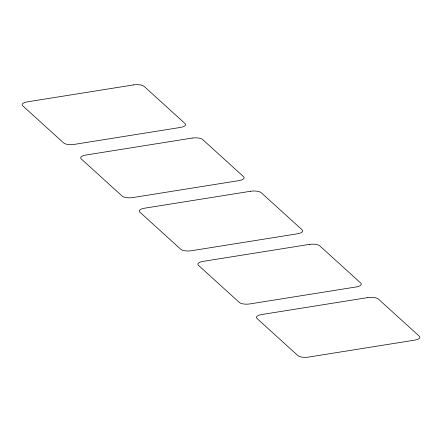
<?xml version="1.0" encoding="UTF-8"?>
<svg xmlns="http://www.w3.org/2000/svg" width="442" height="442" viewBox="0 0 442 442"><rect width="100%" height="100%" fill="white"/><g stroke="black" fill="none" stroke-linecap="round" stroke-linejoin="round"><path stroke-width="0.66" d="M133.55 84.903L27.305 101.864A8.138 2.917 -1.4 0 0 22.647 105.737L63.648 142.959A8.138 2.917 -1.4 0 0 74.162 144.407L180.408 127.44A8.138 2.917 -1.4 0 0 185.065 123.572L144.07 86.35A8.138 2.917 -1.4 0 0 133.55 84.903M192.121 138.075L85.875 155.037A8.138 2.917 -1.4 0 0 81.218 158.91L122.219 196.132A8.138 2.917 -1.4 0 0 132.733 197.58L238.978 180.612A8.138 2.917 -1.4 0 0 243.641 176.745L202.64 139.523A8.138 2.917 -1.4 0 0 192.121 138.075M250.691 191.248L144.451 208.215A8.138 2.917 -1.4 0 0 139.788 212.083L180.789 249.305A8.138 2.917 -1.4 0 0 191.309 250.752L297.549 233.785A8.138 2.917 -1.4 0 0 302.212 229.917L261.211 192.695A8.138 2.917 -1.4 0 0 250.691 191.248M309.267 244.42L203.022 261.388A8.138 2.917 -1.4 0 0 198.359 265.255L239.36 302.477A8.138 2.917 -1.4 0 0 249.879 303.925L356.125 286.963A8.138 2.917 -1.4 0 0 360.782 283.09L319.781 245.868A8.138 2.917 -1.4 0 0 309.267 244.42M367.838 297.593L261.592 314.56A8.138 2.917 -1.4 0 0 256.935 318.428L297.93 355.65A8.138 2.917 -1.4 0 0 308.45 357.097L414.695 340.136A8.138 2.917 -1.4 0 0 419.353 336.263L378.352 299.041A8.138 2.917 -1.4 0 0 367.838 297.593"/></g></svg>
